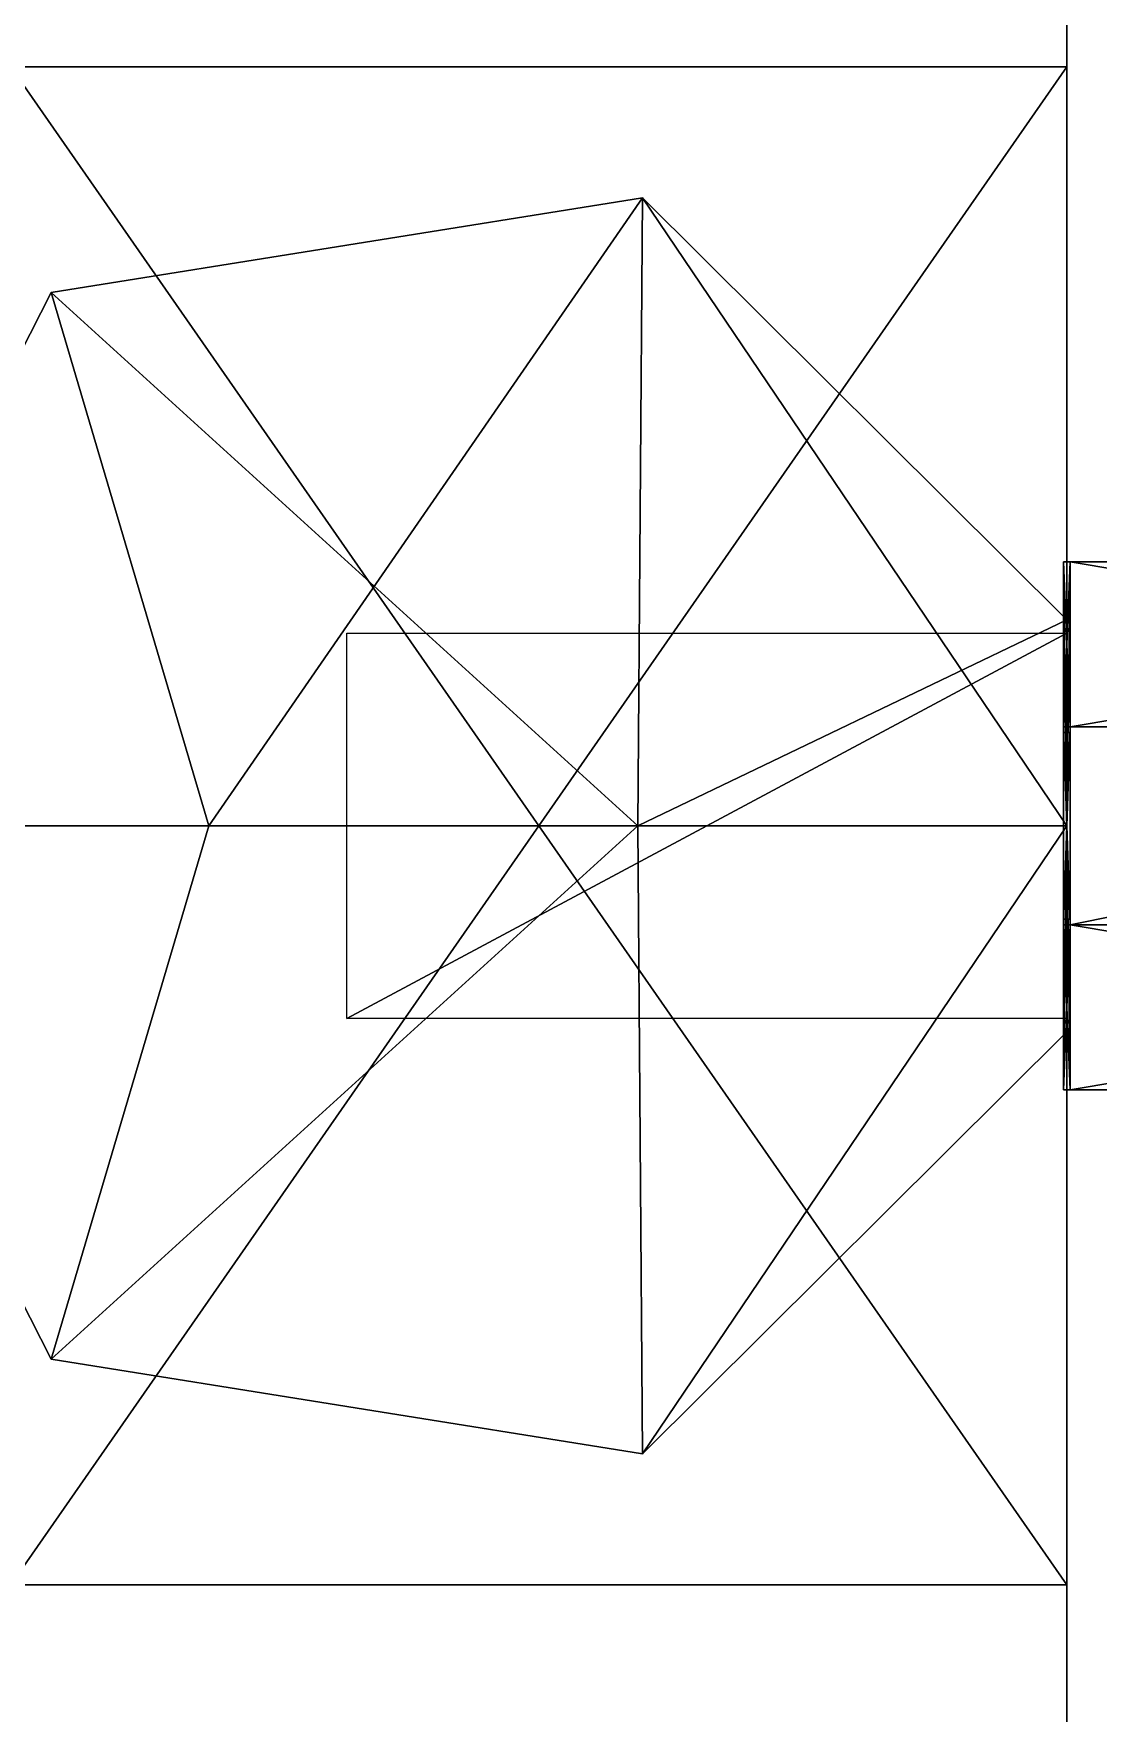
# Model space of a CAD drawing. Extents: x 0 to 2825, y -3457 to 0.
# Drawn here: x 2611.34 to 2627.48, y -2207.05 to -2181.59 of the extents above; entities that cross this region are included whole.
import ezdxf

# ---------------------------------------------------------------- set-up
doc = ezdxf.new("R2010")
doc.units = 0
for name, color, linetype in [('LAYER0', 7, 'CONTINUOUS'), ('LAYER1', 7, 'CONTINUOUS'), ('LAYER209', 7, 'CONTINUOUS'), ('LAYER228', 253, 'CONTINUOUS'), ('LAYER229', 7, 'CONTINUOUS'), ('LAYER323', 139, 'CONTINUOUS'), ('LAYER324', 139, 'CONTINUOUS'), ('LAYER326', 7, 'CONTINUOUS'), ('LAYER329', 7, 'CONTINUOUS'), ('LAYER334', 7, 'CONTINUOUS'), ('LAYER337', 7, 'CONTINUOUS'), ('LAYER338', 254, 'CONTINUOUS'), ('LAYER348', 7, 'CONTINUOUS'), ('LAYER351', 7, 'CONTINUOUS'), ('LAYER352', 254, 'CONTINUOUS'), ('LAYER36', 253, 'CONTINUOUS'), ('LAYER362', 7, 'CONTINUOUS'), ('LAYER365', 7, 'CONTINUOUS'), ('LAYER366', 254, 'CONTINUOUS')]:
    doc.layers.add(name, color=color, linetype=linetype)

msp = doc.modelspace()

# ---------------------------------------------------------------- linework, layer by layer
at = {"layer": 'LAYER0', "invisible_edges": 1}
for points in [[(2825, 0), (0, -3457), (0, 0), (2825, 0)], [(2825, -3457, 5), (0, 0, 5), (0, -3457, 5), (2825, -3457, 5)], [(0, 0, 5), (2825, -3457, 5), (2825, 0, 5), (0, 0, 5)], [(0, -3457), (2825, 0), (2825, -3457), (0, -3457)]]:
    msp.add_3dface(points, dxfattribs=at)
at = {"layer": 'LAYER209', "invisible_edges": 1}
for points in [[(2650.4, -1471, 2182), (2375, -2235, 2182), (2650.4, -2235, 2182), (2650.4, -1471, 2182)], [(2375, -2235, 2182), (2650.4, -1471, 2182), (2375, -1471, 2182), (2375, -2235, 2182)], [(2375, -1471, 2164), (2650.4, -2235, 2164), (2375, -2235, 2164), (2375, -1471, 2164)], [(2650.4, -2235, 2164), (2375, -1471, 2164), (2650.4, -1471, 2164), (2650.4, -2235, 2164)]]:
    msp.add_3dface(points, dxfattribs=at)
at = {"layer": 'LAYER228', "invisible_edges": 1}
for points in [[(2675, -2235, 1799), (2375, -1471, 1799), (2675, -1471, 1799), (2675, -2235, 1799)], [(2375, -1471, 1799), (2675, -2235, 1799), (2375, -2235, 1799), (2375, -1471, 1799)], [(2375, -2235, 1817), (2675, -1471, 1817), (2375, -1471, 1817), (2375, -2235, 1817)], [(2675, -1471, 1817), (2375, -2235, 1817), (2675, -2235, 1817), (2675, -1471, 1817)]]:
    msp.add_3dface(points, dxfattribs=at)
at = {"layer": 'LAYER229', "invisible_edges": 1}
for points in [[(2675, -1471, 2547), (2375, -2235, 2547), (2675, -2235, 2547), (2675, -1471, 2547)], [(2375, -2235, 2547), (2675, -1471, 2547), (2375, -1471, 2547), (2375, -2235, 2547)], [(2375, -1471, 2529), (2675, -2235, 2529), (2375, -2235, 2529), (2375, -1471, 2529)], [(2675, -2235, 2529), (2375, -1471, 2529), (2675, -1471, 2529), (2675, -2235, 2529)]]:
    msp.add_3dface(points, dxfattribs=at)
at = {"layer": 'LAYER323', "invisible_edges": 1}
for points in [[(2675, -1453, 1516), (2475, -2253, 1516), (2675, -2253, 1516), (2675, -1453, 1516)], [(2475, -2253, 1516), (2675, -1453, 1516), (2475, -1453, 1516), (2475, -2253, 1516)], [(2475, -1453, 1498), (2675, -2253, 1498), (2475, -2253, 1498), (2475, -1453, 1498)], [(2675, -2253, 1498), (2475, -1453, 1498), (2675, -1453, 1498), (2675, -2253, 1498)]]:
    msp.add_3dface(points, dxfattribs=at)
at = {"layer": 'LAYER324', "invisible_edges": 1}
for points in [[(2675, -2253, 1780), (2475, -1453, 1780), (2675, -1453, 1780), (2675, -2253, 1780)], [(2475, -1453, 1780), (2675, -2253, 1780), (2475, -2253, 1780), (2475, -1453, 1780)], [(2475, -2253, 1798), (2675, -1453, 1798), (2475, -1453, 1798), (2475, -2253, 1798)], [(2675, -1453, 1798), (2475, -2253, 1798), (2675, -2253, 1798), (2675, -1453, 1798)]]:
    msp.add_3dface(points, dxfattribs=at)
at = {"layer": 'LAYER326', "invisible_edges": 1}
for points in [[(2627, -2132, 85), (2213, -2432, 85), (2213, -2132, 85), (2627, -2132, 85)], [(2213, -2432, 85), (2627, -2132, 85), (2627, -2432, 85), (2213, -2432, 85)], [(2627, -2432, 103), (2213, -2132, 103), (2213, -2432, 103), (2627, -2432, 103)], [(2213, -2132, 103), (2627, -2432, 103), (2627, -2132, 103), (2213, -2132, 103)], [(2627, -2132, 85), (2627, -2432, 103), (2627, -2432, 85), (2627, -2132, 85)], [(2627, -2432, 103), (2627, -2132, 85), (2627, -2132, 103), (2627, -2432, 103)]]:
    msp.add_3dface(points, dxfattribs=at)
at = {"layer": 'LAYER329', "invisible_edges": 1}
for points in [[(2627, -2132, 5), (2627, -2432, 835), (2627, -2132, 835), (2627, -2132, 5)], [(2627, -2432, 835), (2627, -2132, 5), (2627, -2432, 5), (2627, -2432, 835)], [(2627, -2132, 5), (2645, -2432, 5), (2627, -2432, 5), (2627, -2132, 5)], [(2645, -2432, 5), (2627, -2132, 5), (2645, -2132, 5), (2645, -2432, 5)], [(2645, -2132, 835), (2627, -2432, 835), (2645, -2432, 835), (2645, -2132, 835)], [(2627, -2432, 835), (2645, -2132, 835), (2627, -2132, 835), (2627, -2432, 835)]]:
    msp.add_3dface(points, dxfattribs=at)
at = {"layer": 'LAYER334', "invisible_edges": 1}
for points in [[(2213, -2156.6, 268), (2627, -2412, 268), (2627, -2156.6, 268), (2213, -2156.6, 268)], [(2627, -2412, 268), (2213, -2156.6, 268), (2213, -2412, 268), (2627, -2412, 268)], [(2213, -2412, 250), (2627, -2156.6, 250), (2627, -2412, 250), (2213, -2412, 250)], [(2627, -2156.6, 250), (2213, -2412, 250), (2213, -2156.6, 250), (2627, -2156.6, 250)], [(2627, -2156.6, 250), (2627, -2412, 268), (2627, -2412, 250), (2627, -2156.6, 250)], [(2627, -2412, 268), (2627, -2156.6, 250), (2627, -2156.6, 268), (2627, -2412, 268)]]:
    msp.add_3dface(points, dxfattribs=at)
at = {"layer": 'LAYER337'}
for points in [[(2627, -2205.1, 248.01), (2611, -2205.1, 248.01), (2627, -2182.1, 248.01), (2627, -2205.1, 248.01)], [(2627, -2182.1, 248.01), (2611, -2205.1, 248.01), (2611, -2182.1, 248.01), (2627, -2182.1, 248.01)], [(2627, -2205.1, 250), (2611, -2205.1, 250), (2627, -2182.1, 250), (2627, -2205.1, 250)], [(2627, -2182.1, 250), (2611, -2205.1, 250), (2611, -2182.1, 250), (2627, -2182.1, 250)], [(2611, -2182.1, 248.01), (2627, -2182.1, 248.01), (2611, -2182.1, 250), (2611, -2182.1, 248.01)], [(2611, -2182.1, 250), (2627, -2182.1, 248.01), (2627, -2182.1, 250), (2611, -2182.1, 250)], [(2611, -2182.1, 248.01), (2627, -2182.1, 248.01), (2611, -2205.1, 248.01), (2611, -2182.1, 248.01)], [(2611, -2205.1, 248.01), (2627, -2182.1, 248.01), (2627, -2205.1, 248.01), (2611, -2205.1, 248.01)], [(2611, -2182.1, 248.01), (2611, -2182.1, 250), (2627, -2182.1, 248.01), (2611, -2182.1, 248.01)], [(2627, -2182.1, 248.01), (2611, -2182.1, 250), (2627, -2182.1, 250), (2627, -2182.1, 248.01)], [(2611, -2205.1, 250), (2627, -2205.1, 250), (2611, -2182.1, 250), (2611, -2205.1, 250)], [(2611, -2182.1, 250), (2627, -2205.1, 250), (2627, -2182.1, 250), (2611, -2182.1, 250)], [(2627, -2182.1, 248.01), (2627, -2182.1, 250), (2627, -2205.1, 248.01), (2627, -2182.1, 248.01)], [(2627, -2205.1, 248.01), (2627, -2182.1, 250), (2627, -2205.1, 250), (2627, -2205.1, 248.01)], [(2627, -2205.1, 248.01), (2627, -2205.1, 250), (2627, -2182.1, 248.01), (2627, -2205.1, 248.01)], [(2627, -2182.1, 248.01), (2627, -2205.1, 250), (2627, -2182.1, 250), (2627, -2182.1, 248.01)], [(2611.613, -2185.517, 264), (2614, -2193.6, 264), (2620.569, -2184.083, 264), (2611.613, -2185.517, 264)], [(2611.613, -2185.517, 264), (2620.569, -2184.083, 264), (2611.613, -2185.517, 250), (2611.613, -2185.517, 264)], [(2611.613, -2185.517, 250), (2620.569, -2184.083, 264), (2620.569, -2184.083, 250), (2611.613, -2185.517, 250)], [(2620.569, -2184.083, 250), (2620.569, -2184.083, 264), (2611.613, -2185.517, 250), (2620.569, -2184.083, 250)], [(2611.613, -2185.517, 250), (2620.569, -2184.083, 264), (2611.613, -2185.517, 264), (2611.613, -2185.517, 250)], [(2620.5, -2193.6, 264), (2611.613, -2185.517, 264), (2620.569, -2184.083, 264), (2620.5, -2193.6, 264)], [(2620.569, -2184.083, 264), (2614, -2193.6, 264), (2620.5, -2193.6, 264), (2620.569, -2184.083, 264)], [(2620.569, -2184.083, 264), (2620.5, -2193.6, 264), (2627, -2190.478, 264), (2620.569, -2184.083, 264)], [(2620.5, -2193.6, 264), (2620.569, -2184.083, 264), (2627, -2193.6, 264), (2620.5, -2193.6, 264)], [(2620.569, -2184.083, 264), (2627, -2190.478, 264), (2620.569, -2184.083, 250), (2620.569, -2184.083, 264)], [(2620.569, -2184.083, 250), (2627, -2190.478, 264), (2627, -2190.478, 250), (2620.569, -2184.083, 250)], [(2627, -2190.478, 250), (2627, -2190.478, 264), (2620.569, -2184.083, 250), (2627, -2190.478, 250)], [(2620.569, -2184.083, 250), (2627, -2190.478, 264), (2620.569, -2184.083, 264), (2620.569, -2184.083, 250)], [(2627, -2193.6, 264), (2620.569, -2184.083, 264), (2627, -2190.478, 264), (2627, -2193.6, 264)], [(2607.5, -2193.6, 264), (2614, -2193.6, 264), (2611.613, -2185.517, 264), (2607.5, -2193.6, 264)], [(2607.5, -2193.6, 264), (2611.613, -2185.517, 264), (2607.5, -2193.6, 250), (2607.5, -2193.6, 264)], [(2607.5, -2193.6, 250), (2611.613, -2185.517, 264), (2611.613, -2185.517, 250), (2607.5, -2193.6, 250)], [(2611.613, -2185.517, 250), (2611.613, -2185.517, 264), (2607.5, -2193.6, 250), (2611.613, -2185.517, 250)], [(2607.5, -2193.6, 250), (2611.613, -2185.517, 264), (2607.5, -2193.6, 264), (2607.5, -2193.6, 250)], [(2614, -2193.6, 264), (2607.5, -2193.6, 264), (2611.613, -2185.517, 264), (2614, -2193.6, 264)], [(2614, -2193.6, 264), (2611.613, -2185.517, 264), (2620.5, -2193.6, 264), (2614, -2193.6, 264)], [(2627, -2190.478, 264), (2620.5, -2193.6, 264), (2627, -2193.6, 264), (2627, -2190.478, 264)], [(2627, -2196.723, 250), (2627, -2190.478, 250), (2627, -2196.723, 264), (2627, -2196.723, 250)], [(2627, -2196.723, 264), (2627, -2190.478, 250), (2627, -2190.478, 264), (2627, -2196.723, 264)], [(2627, -2196.723, 250), (2627, -2196.723, 264), (2627, -2190.478, 250), (2627, -2196.723, 250)], [(2627, -2190.478, 250), (2627, -2196.723, 264), (2627, -2190.478, 264), (2627, -2190.478, 250)], [(2616.092, -2190.68, 248), (2627, -2190.68, 248), (2616.092, -2196.52, 248), (2616.092, -2190.68, 248)], [(2616.092, -2196.52, 248), (2627, -2190.68, 248), (2627, -2196.52, 248), (2616.092, -2196.52, 248)], [(2607.5, -2193.6, 264), (2611.613, -2201.684, 264), (2614, -2193.6, 264), (2607.5, -2193.6, 264)], [(2607.5, -2193.6, 250), (2611.613, -2201.684, 250), (2607.5, -2193.6, 264), (2607.5, -2193.6, 250)], [(2607.5, -2193.6, 264), (2611.613, -2201.684, 250), (2611.613, -2201.684, 264), (2607.5, -2193.6, 264)], [(2607.5, -2193.6, 250), (2607.5, -2193.6, 264), (2611.613, -2201.684, 250), (2607.5, -2193.6, 250)], [(2611.613, -2201.684, 250), (2607.5, -2193.6, 264), (2611.613, -2201.684, 264), (2611.613, -2201.684, 250)], [(2614, -2193.6, 264), (2607.5, -2193.6, 264), (2611.613, -2201.684, 264), (2614, -2193.6, 264)], [(2614, -2193.6, 264), (2611.613, -2201.684, 264), (2620.5, -2193.6, 264), (2614, -2193.6, 264)], [(2620.5, -2193.6, 264), (2611.613, -2201.684, 264), (2620.569, -2203.118, 264), (2620.5, -2193.6, 264)], [(2614, -2193.6, 264), (2611.613, -2201.684, 264), (2620.5, -2193.6, 264), (2614, -2193.6, 264)], [(2620.5, -2193.6, 264), (2611.613, -2201.684, 264), (2620.569, -2203.118, 264), (2620.5, -2193.6, 264)], [(2620.5, -2193.6, 264), (2620.569, -2203.118, 264), (2627, -2193.6, 264), (2620.5, -2193.6, 264)], [(2620.5, -2193.6, 264), (2620.569, -2203.118, 264), (2627, -2193.6, 264), (2620.5, -2193.6, 264)], [(2627, -2193.6, 264), (2620.569, -2203.118, 264), (2627, -2196.723, 264), (2627, -2193.6, 264)], [(2627, -2193.6, 264), (2620.569, -2203.118, 264), (2627, -2196.723, 264), (2627, -2193.6, 264)], [(2627, -2196.723, 250), (2627, -2196.723, 264), (2620.569, -2203.118, 250), (2627, -2196.723, 250)], [(2620.569, -2203.118, 250), (2627, -2196.723, 264), (2620.569, -2203.118, 264), (2620.569, -2203.118, 250)], [(2620.569, -2203.118, 250), (2620.569, -2203.118, 264), (2627, -2196.723, 250), (2620.569, -2203.118, 250)], [(2627, -2196.723, 250), (2620.569, -2203.118, 264), (2627, -2196.723, 264), (2627, -2196.723, 250)], [(2611.613, -2201.684, 250), (2620.569, -2203.118, 250), (2611.613, -2201.684, 264), (2611.613, -2201.684, 250)], [(2611.613, -2201.684, 264), (2620.569, -2203.118, 250), (2620.569, -2203.118, 264), (2611.613, -2201.684, 264)], [(2611.613, -2201.684, 250), (2611.613, -2201.684, 264), (2620.569, -2203.118, 250), (2611.613, -2201.684, 250)], [(2620.569, -2203.118, 250), (2611.613, -2201.684, 264), (2620.569, -2203.118, 264), (2620.569, -2203.118, 250)], [(2627, -2205.1, 248.01), (2627, -2205.1, 250), (2611, -2205.1, 248.01), (2627, -2205.1, 248.01)], [(2611, -2205.1, 248.01), (2627, -2205.1, 250), (2611, -2205.1, 250), (2611, -2205.1, 248.01)], [(2611, -2205.1, 250), (2611, -2205.1, 248.01), (2627, -2205.1, 250), (2611, -2205.1, 250)], [(2627, -2205.1, 250), (2611, -2205.1, 248.01), (2627, -2205.1, 248.01), (2627, -2205.1, 250)]]:
    msp.add_3dface(points, dxfattribs=at)
at = {"layer": 'LAYER338'}
for points in [[(2627.05, -2192.1, 258.8301), (2627.05, -2189.6, 255.5), (2626.95, -2192.1, 258.8301), (2627.05, -2192.1, 258.8301)], [(2626.95, -2192.1, 258.8301), (2627.05, -2189.6, 255.5), (2626.95, -2189.6, 255.5), (2626.95, -2192.1, 258.8301)], [(2627.05, -2189.6, 255.5), (2627.05, -2192.1, 252.1699), (2626.95, -2189.6, 255.5), (2627.05, -2189.6, 255.5)], [(2626.95, -2189.6, 255.5), (2627.05, -2192.1, 252.1699), (2626.95, -2192.1, 252.1699), (2626.95, -2189.6, 255.5)], [(2626.95, -2189.6, 259.5), (2626.95, -2189.6, 251.5), (2626.95, -2197.6, 259.5), (2626.95, -2189.6, 259.5)], [(2626.95, -2197.6, 259.5), (2626.95, -2189.6, 251.5), (2626.95, -2197.6, 251.5), (2626.95, -2197.6, 259.5)], [(2627.05, -2197.6, 251.5), (2626.95, -2197.6, 251.5), (2627.05, -2189.6, 251.5), (2627.05, -2197.6, 251.5)], [(2627.05, -2189.6, 251.5), (2626.95, -2197.6, 251.5), (2626.95, -2189.6, 251.5), (2627.05, -2189.6, 251.5)], [(2627.05, -2189.6, 259.5), (2626.95, -2189.6, 259.5), (2627.05, -2197.6, 259.5), (2627.05, -2189.6, 259.5)], [(2627.05, -2197.6, 259.5), (2626.95, -2189.6, 259.5), (2626.95, -2197.6, 259.5), (2627.05, -2197.6, 259.5)], [(2626.95, -2189.6, 251.5), (2626.95, -2189.6, 259.5), (2627.05, -2189.6, 251.5), (2626.95, -2189.6, 251.5)], [(2627.05, -2189.6, 251.5), (2626.95, -2189.6, 259.5), (2627.05, -2189.6, 259.5), (2627.05, -2189.6, 251.5)], [(2641.95, -2192.1, 258.8301), (2641.95, -2189.6, 255.5), (2627.05, -2192.1, 258.8301), (2641.95, -2192.1, 258.8301)], [(2627.05, -2192.1, 258.8301), (2641.95, -2189.6, 255.5), (2627.05, -2189.6, 255.5), (2627.05, -2192.1, 258.8301)], [(2641.95, -2189.6, 255.5), (2641.95, -2192.1, 252.1699), (2627.05, -2189.6, 255.5), (2641.95, -2189.6, 255.5)], [(2627.05, -2189.6, 255.5), (2641.95, -2192.1, 252.1699), (2627.05, -2192.1, 252.1699), (2627.05, -2189.6, 255.5)], [(2627.05, -2197.6, 259.5), (2627.05, -2197.6, 251.5), (2627.05, -2189.6, 259.5), (2627.05, -2197.6, 259.5)], [(2627.05, -2189.6, 259.5), (2627.05, -2197.6, 251.5), (2627.05, -2189.6, 251.5), (2627.05, -2189.6, 259.5)], [(2626.95, -2195.1, 258.8301), (2627.05, -2195.1, 258.8301), (2626.95, -2192.1, 258.8301), (2626.95, -2195.1, 258.8301)], [(2626.95, -2192.1, 258.8301), (2627.05, -2195.1, 258.8301), (2627.05, -2192.1, 258.8301), (2626.95, -2192.1, 258.8301)], [(2627.05, -2195.1, 252.1699), (2626.95, -2195.1, 252.1699), (2627.05, -2192.1, 252.1699), (2627.05, -2195.1, 252.1699)], [(2627.05, -2192.1, 252.1699), (2626.95, -2195.1, 252.1699), (2626.95, -2192.1, 252.1699), (2627.05, -2192.1, 252.1699)], [(2627.05, -2192.1, 258.8301), (2627.05, -2195.1, 258.8301), (2641.95, -2192.1, 258.8301), (2627.05, -2192.1, 258.8301)], [(2641.95, -2192.1, 258.8301), (2627.05, -2195.1, 258.8301), (2641.95, -2195.1, 258.8301), (2641.95, -2192.1, 258.8301)], [(2641.95, -2195.1, 252.1699), (2627.05, -2195.1, 252.1699), (2641.95, -2192.1, 252.1699), (2641.95, -2195.1, 252.1699)], [(2641.95, -2192.1, 252.1699), (2627.05, -2195.1, 252.1699), (2627.05, -2192.1, 252.1699), (2641.95, -2192.1, 252.1699)], [(2626.95, -2195.1, 258.8301), (2626.95, -2197.6, 255.5), (2627.05, -2195.1, 258.8301), (2626.95, -2195.1, 258.8301)], [(2627.05, -2195.1, 258.8301), (2626.95, -2197.6, 255.5), (2627.05, -2197.6, 255.5), (2627.05, -2195.1, 258.8301)], [(2626.95, -2197.6, 255.5), (2626.95, -2195.1, 252.1699), (2627.05, -2197.6, 255.5), (2626.95, -2197.6, 255.5)], [(2627.05, -2197.6, 255.5), (2626.95, -2195.1, 252.1699), (2627.05, -2195.1, 252.1699), (2627.05, -2197.6, 255.5)], [(2627.05, -2195.1, 258.8301), (2627.05, -2197.6, 255.5), (2641.95, -2195.1, 258.8301), (2627.05, -2195.1, 258.8301)], [(2641.95, -2195.1, 258.8301), (2627.05, -2197.6, 255.5), (2641.95, -2197.6, 255.5), (2641.95, -2195.1, 258.8301)], [(2627.05, -2197.6, 255.5), (2627.05, -2195.1, 252.1699), (2641.95, -2197.6, 255.5), (2627.05, -2197.6, 255.5)], [(2641.95, -2197.6, 255.5), (2627.05, -2195.1, 252.1699), (2641.95, -2195.1, 252.1699), (2641.95, -2197.6, 255.5)], [(2626.95, -2197.6, 259.5), (2626.95, -2197.6, 251.5), (2627.05, -2197.6, 259.5), (2626.95, -2197.6, 259.5)], [(2627.05, -2197.6, 259.5), (2626.95, -2197.6, 251.5), (2627.05, -2197.6, 251.5), (2627.05, -2197.6, 259.5)]]:
    msp.add_3dface(points, dxfattribs=at)
at = {"layer": 'LAYER348', "invisible_edges": 1}
for points in [[(2213, -2156.6, 451), (2627, -2412, 451), (2627, -2156.6, 451), (2213, -2156.6, 451)], [(2627, -2412, 451), (2213, -2156.6, 451), (2213, -2412, 451), (2627, -2412, 451)], [(2213, -2412, 433), (2627, -2156.6, 433), (2627, -2412, 433), (2213, -2412, 433)], [(2627, -2156.6, 433), (2213, -2412, 433), (2213, -2156.6, 433), (2627, -2156.6, 433)], [(2627, -2156.6, 433), (2627, -2412, 451), (2627, -2412, 433), (2627, -2156.6, 433)], [(2627, -2412, 451), (2627, -2156.6, 433), (2627, -2156.6, 451), (2627, -2412, 451)]]:
    msp.add_3dface(points, dxfattribs=at)
at = {"layer": 'LAYER351'}
for points in [[(2627, -2205.1, 431.01), (2611, -2205.1, 431.01), (2627, -2182.1, 431.01), (2627, -2205.1, 431.01)], [(2627, -2182.1, 431.01), (2611, -2205.1, 431.01), (2611, -2182.1, 431.01), (2627, -2182.1, 431.01)], [(2627, -2205.1, 433), (2611, -2205.1, 433), (2627, -2182.1, 433), (2627, -2205.1, 433)], [(2627, -2182.1, 433), (2611, -2205.1, 433), (2611, -2182.1, 433), (2627, -2182.1, 433)], [(2611, -2182.1, 431.01), (2627, -2182.1, 431.01), (2611, -2182.1, 433), (2611, -2182.1, 431.01)], [(2611, -2182.1, 433), (2627, -2182.1, 431.01), (2627, -2182.1, 433), (2611, -2182.1, 433)], [(2611, -2182.1, 431.01), (2627, -2182.1, 431.01), (2611, -2205.1, 431.01), (2611, -2182.1, 431.01)], [(2611, -2205.1, 431.01), (2627, -2182.1, 431.01), (2627, -2205.1, 431.01), (2611, -2205.1, 431.01)], [(2611, -2182.1, 431.01), (2611, -2182.1, 433), (2627, -2182.1, 431.01), (2611, -2182.1, 431.01)], [(2627, -2182.1, 431.01), (2611, -2182.1, 433), (2627, -2182.1, 433), (2627, -2182.1, 431.01)], [(2611, -2205.1, 433), (2627, -2205.1, 433), (2611, -2182.1, 433), (2611, -2205.1, 433)], [(2611, -2182.1, 433), (2627, -2205.1, 433), (2627, -2182.1, 433), (2611, -2182.1, 433)], [(2627, -2182.1, 431.01), (2627, -2182.1, 433), (2627, -2205.1, 431.01), (2627, -2182.1, 431.01)], [(2627, -2205.1, 431.01), (2627, -2182.1, 433), (2627, -2205.1, 433), (2627, -2205.1, 431.01)], [(2627, -2205.1, 431.01), (2627, -2205.1, 433), (2627, -2182.1, 431.01), (2627, -2205.1, 431.01)], [(2627, -2182.1, 431.01), (2627, -2205.1, 433), (2627, -2182.1, 433), (2627, -2182.1, 431.01)], [(2611.613, -2185.517, 447), (2614, -2193.6, 447), (2620.569, -2184.083, 447), (2611.613, -2185.517, 447)], [(2611.613, -2185.517, 447), (2620.569, -2184.083, 447), (2611.613, -2185.517, 433), (2611.613, -2185.517, 447)], [(2611.613, -2185.517, 433), (2620.569, -2184.083, 447), (2620.569, -2184.083, 433), (2611.613, -2185.517, 433)], [(2620.569, -2184.083, 433), (2620.569, -2184.083, 447), (2611.613, -2185.517, 433), (2620.569, -2184.083, 433)], [(2611.613, -2185.517, 433), (2620.569, -2184.083, 447), (2611.613, -2185.517, 447), (2611.613, -2185.517, 433)], [(2620.5, -2193.6, 447), (2611.613, -2185.517, 447), (2620.569, -2184.083, 447), (2620.5, -2193.6, 447)], [(2620.569, -2184.083, 447), (2614, -2193.6, 447), (2620.5, -2193.6, 447), (2620.569, -2184.083, 447)], [(2620.569, -2184.083, 447), (2620.5, -2193.6, 447), (2627, -2190.478, 447), (2620.569, -2184.083, 447)], [(2620.5, -2193.6, 447), (2620.569, -2184.083, 447), (2627, -2193.6, 447), (2620.5, -2193.6, 447)], [(2620.569, -2184.083, 447), (2627, -2190.478, 447), (2620.569, -2184.083, 433), (2620.569, -2184.083, 447)], [(2620.569, -2184.083, 433), (2627, -2190.478, 447), (2627, -2190.478, 433), (2620.569, -2184.083, 433)], [(2627, -2190.478, 433), (2627, -2190.478, 447), (2620.569, -2184.083, 433), (2627, -2190.478, 433)], [(2620.569, -2184.083, 433), (2627, -2190.478, 447), (2620.569, -2184.083, 447), (2620.569, -2184.083, 433)], [(2627, -2193.6, 447), (2620.569, -2184.083, 447), (2627, -2190.478, 447), (2627, -2193.6, 447)], [(2607.5, -2193.6, 447), (2614, -2193.6, 447), (2611.613, -2185.517, 447), (2607.5, -2193.6, 447)], [(2607.5, -2193.6, 447), (2611.613, -2185.517, 447), (2607.5, -2193.6, 433), (2607.5, -2193.6, 447)], [(2607.5, -2193.6, 433), (2611.613, -2185.517, 447), (2611.613, -2185.517, 433), (2607.5, -2193.6, 433)], [(2611.613, -2185.517, 433), (2611.613, -2185.517, 447), (2607.5, -2193.6, 433), (2611.613, -2185.517, 433)], [(2607.5, -2193.6, 433), (2611.613, -2185.517, 447), (2607.5, -2193.6, 447), (2607.5, -2193.6, 433)], [(2614, -2193.6, 447), (2607.5, -2193.6, 447), (2611.613, -2185.517, 447), (2614, -2193.6, 447)], [(2614, -2193.6, 447), (2611.613, -2185.517, 447), (2620.5, -2193.6, 447), (2614, -2193.6, 447)], [(2627, -2190.478, 447), (2620.5, -2193.6, 447), (2627, -2193.6, 447), (2627, -2190.478, 447)], [(2627, -2196.723, 433), (2627, -2190.478, 433), (2627, -2196.723, 447), (2627, -2196.723, 433)], [(2627, -2196.723, 447), (2627, -2190.478, 433), (2627, -2190.478, 447), (2627, -2196.723, 447)], [(2627, -2196.723, 433), (2627, -2196.723, 447), (2627, -2190.478, 433), (2627, -2196.723, 433)], [(2627, -2190.478, 433), (2627, -2196.723, 447), (2627, -2190.478, 447), (2627, -2190.478, 433)], [(2616.092, -2190.68, 431), (2627, -2190.68, 431), (2616.092, -2196.52, 431), (2616.092, -2190.68, 431)], [(2616.092, -2196.52, 431), (2627, -2190.68, 431), (2627, -2196.52, 431), (2616.092, -2196.52, 431)], [(2607.5, -2193.6, 447), (2611.613, -2201.684, 447), (2614, -2193.6, 447), (2607.5, -2193.6, 447)], [(2607.5, -2193.6, 433), (2611.613, -2201.684, 433), (2607.5, -2193.6, 447), (2607.5, -2193.6, 433)], [(2607.5, -2193.6, 447), (2611.613, -2201.684, 433), (2611.613, -2201.684, 447), (2607.5, -2193.6, 447)], [(2607.5, -2193.6, 433), (2607.5, -2193.6, 447), (2611.613, -2201.684, 433), (2607.5, -2193.6, 433)], [(2611.613, -2201.684, 433), (2607.5, -2193.6, 447), (2611.613, -2201.684, 447), (2611.613, -2201.684, 433)], [(2614, -2193.6, 447), (2607.5, -2193.6, 447), (2611.613, -2201.684, 447), (2614, -2193.6, 447)], [(2614, -2193.6, 447), (2611.613, -2201.684, 447), (2620.5, -2193.6, 447), (2614, -2193.6, 447)], [(2620.5, -2193.6, 447), (2611.613, -2201.684, 447), (2620.569, -2203.118, 447), (2620.5, -2193.6, 447)], [(2614, -2193.6, 447), (2611.613, -2201.684, 447), (2620.5, -2193.6, 447), (2614, -2193.6, 447)], [(2620.5, -2193.6, 447), (2611.613, -2201.684, 447), (2620.569, -2203.118, 447), (2620.5, -2193.6, 447)], [(2620.5, -2193.6, 447), (2620.569, -2203.118, 447), (2627, -2193.6, 447), (2620.5, -2193.6, 447)], [(2620.5, -2193.6, 447), (2620.569, -2203.118, 447), (2627, -2193.6, 447), (2620.5, -2193.6, 447)], [(2627, -2193.6, 447), (2620.569, -2203.118, 447), (2627, -2196.723, 447), (2627, -2193.6, 447)], [(2627, -2193.6, 447), (2620.569, -2203.118, 447), (2627, -2196.723, 447), (2627, -2193.6, 447)], [(2627, -2196.723, 433), (2627, -2196.723, 447), (2620.569, -2203.118, 433), (2627, -2196.723, 433)], [(2620.569, -2203.118, 433), (2627, -2196.723, 447), (2620.569, -2203.118, 447), (2620.569, -2203.118, 433)], [(2620.569, -2203.118, 433), (2620.569, -2203.118, 447), (2627, -2196.723, 433), (2620.569, -2203.118, 433)], [(2627, -2196.723, 433), (2620.569, -2203.118, 447), (2627, -2196.723, 447), (2627, -2196.723, 433)], [(2611.613, -2201.684, 433), (2620.569, -2203.118, 433), (2611.613, -2201.684, 447), (2611.613, -2201.684, 433)], [(2611.613, -2201.684, 447), (2620.569, -2203.118, 433), (2620.569, -2203.118, 447), (2611.613, -2201.684, 447)], [(2611.613, -2201.684, 433), (2611.613, -2201.684, 447), (2620.569, -2203.118, 433), (2611.613, -2201.684, 433)], [(2620.569, -2203.118, 433), (2611.613, -2201.684, 447), (2620.569, -2203.118, 447), (2620.569, -2203.118, 433)], [(2627, -2205.1, 431.01), (2627, -2205.1, 433), (2611, -2205.1, 431.01), (2627, -2205.1, 431.01)], [(2611, -2205.1, 431.01), (2627, -2205.1, 433), (2611, -2205.1, 433), (2611, -2205.1, 431.01)], [(2611, -2205.1, 433), (2611, -2205.1, 431.01), (2627, -2205.1, 433), (2611, -2205.1, 433)], [(2627, -2205.1, 433), (2611, -2205.1, 431.01), (2627, -2205.1, 431.01), (2627, -2205.1, 433)]]:
    msp.add_3dface(points, dxfattribs=at)
at = {"layer": 'LAYER352'}
for points in [[(2627.05, -2192.1, 441.8301), (2627.05, -2189.6, 438.5), (2626.95, -2192.1, 441.8301), (2627.05, -2192.1, 441.8301)], [(2626.95, -2192.1, 441.8301), (2627.05, -2189.6, 438.5), (2626.95, -2189.6, 438.5), (2626.95, -2192.1, 441.8301)], [(2627.05, -2189.6, 438.5), (2627.05, -2192.1, 435.1699), (2626.95, -2189.6, 438.5), (2627.05, -2189.6, 438.5)], [(2626.95, -2189.6, 438.5), (2627.05, -2192.1, 435.1699), (2626.95, -2192.1, 435.1699), (2626.95, -2189.6, 438.5)], [(2626.95, -2189.6, 442.5), (2626.95, -2189.6, 434.5), (2626.95, -2197.6, 442.5), (2626.95, -2189.6, 442.5)], [(2626.95, -2197.6, 442.5), (2626.95, -2189.6, 434.5), (2626.95, -2197.6, 434.5), (2626.95, -2197.6, 442.5)], [(2627.05, -2197.6, 434.5), (2626.95, -2197.6, 434.5), (2627.05, -2189.6, 434.5), (2627.05, -2197.6, 434.5)], [(2627.05, -2189.6, 434.5), (2626.95, -2197.6, 434.5), (2626.95, -2189.6, 434.5), (2627.05, -2189.6, 434.5)], [(2627.05, -2189.6, 442.5), (2626.95, -2189.6, 442.5), (2627.05, -2197.6, 442.5), (2627.05, -2189.6, 442.5)], [(2627.05, -2197.6, 442.5), (2626.95, -2189.6, 442.5), (2626.95, -2197.6, 442.5), (2627.05, -2197.6, 442.5)], [(2626.95, -2189.6, 434.5), (2626.95, -2189.6, 442.5), (2627.05, -2189.6, 434.5), (2626.95, -2189.6, 434.5)], [(2627.05, -2189.6, 434.5), (2626.95, -2189.6, 442.5), (2627.05, -2189.6, 442.5), (2627.05, -2189.6, 434.5)], [(2641.95, -2192.1, 441.8301), (2641.95, -2189.6, 438.5), (2627.05, -2192.1, 441.8301), (2641.95, -2192.1, 441.8301)], [(2627.05, -2192.1, 441.8301), (2641.95, -2189.6, 438.5), (2627.05, -2189.6, 438.5), (2627.05, -2192.1, 441.8301)], [(2641.95, -2189.6, 438.5), (2641.95, -2192.1, 435.1699), (2627.05, -2189.6, 438.5), (2641.95, -2189.6, 438.5)], [(2627.05, -2189.6, 438.5), (2641.95, -2192.1, 435.1699), (2627.05, -2192.1, 435.1699), (2627.05, -2189.6, 438.5)], [(2627.05, -2197.6, 442.5), (2627.05, -2197.6, 434.5), (2627.05, -2189.6, 442.5), (2627.05, -2197.6, 442.5)], [(2627.05, -2189.6, 442.5), (2627.05, -2197.6, 434.5), (2627.05, -2189.6, 434.5), (2627.05, -2189.6, 442.5)], [(2626.95, -2195.1, 441.8301), (2627.05, -2195.1, 441.8301), (2626.95, -2192.1, 441.8301), (2626.95, -2195.1, 441.8301)], [(2626.95, -2192.1, 441.8301), (2627.05, -2195.1, 441.8301), (2627.05, -2192.1, 441.8301), (2626.95, -2192.1, 441.8301)], [(2627.05, -2195.1, 435.1699), (2626.95, -2195.1, 435.1699), (2627.05, -2192.1, 435.1699), (2627.05, -2195.1, 435.1699)], [(2627.05, -2192.1, 435.1699), (2626.95, -2195.1, 435.1699), (2626.95, -2192.1, 435.1699), (2627.05, -2192.1, 435.1699)], [(2627.05, -2192.1, 441.8301), (2627.05, -2195.1, 441.8301), (2641.95, -2192.1, 441.8301), (2627.05, -2192.1, 441.8301)], [(2641.95, -2192.1, 441.8301), (2627.05, -2195.1, 441.8301), (2641.95, -2195.1, 441.8301), (2641.95, -2192.1, 441.8301)], [(2641.95, -2195.1, 435.1699), (2627.05, -2195.1, 435.1699), (2641.95, -2192.1, 435.1699), (2641.95, -2195.1, 435.1699)], [(2641.95, -2192.1, 435.1699), (2627.05, -2195.1, 435.1699), (2627.05, -2192.1, 435.1699), (2641.95, -2192.1, 435.1699)], [(2626.95, -2195.1, 441.8301), (2626.95, -2197.6, 438.5), (2627.05, -2195.1, 441.8301), (2626.95, -2195.1, 441.8301)], [(2627.05, -2195.1, 441.8301), (2626.95, -2197.6, 438.5), (2627.05, -2197.6, 438.5), (2627.05, -2195.1, 441.8301)], [(2626.95, -2197.6, 438.5), (2626.95, -2195.1, 435.1699), (2627.05, -2197.6, 438.5), (2626.95, -2197.6, 438.5)], [(2627.05, -2197.6, 438.5), (2626.95, -2195.1, 435.1699), (2627.05, -2195.1, 435.1699), (2627.05, -2197.6, 438.5)], [(2627.05, -2195.1, 441.8301), (2627.05, -2197.6, 438.5), (2641.95, -2195.1, 441.8301), (2627.05, -2195.1, 441.8301)], [(2641.95, -2195.1, 441.8301), (2627.05, -2197.6, 438.5), (2641.95, -2197.6, 438.5), (2641.95, -2195.1, 441.8301)], [(2627.05, -2197.6, 438.5), (2627.05, -2195.1, 435.1699), (2641.95, -2197.6, 438.5), (2627.05, -2197.6, 438.5)], [(2641.95, -2197.6, 438.5), (2627.05, -2195.1, 435.1699), (2641.95, -2195.1, 435.1699), (2641.95, -2197.6, 438.5)], [(2626.95, -2197.6, 442.5), (2626.95, -2197.6, 434.5), (2627.05, -2197.6, 442.5), (2626.95, -2197.6, 442.5)], [(2627.05, -2197.6, 442.5), (2626.95, -2197.6, 434.5), (2627.05, -2197.6, 434.5), (2627.05, -2197.6, 442.5)]]:
    msp.add_3dface(points, dxfattribs=at)
at = {"layer": 'LAYER36', "invisible_edges": 1}
for points in [[(2675, -2452, 835), (2175, -150, 835), (2675, -150, 835), (2675, -2452, 835)], [(2175, -150, 835), (2675, -2452, 835), (2175, -2452, 835), (2175, -150, 835)], [(2175, -2452, 853), (2675, -150, 853), (2175, -150, 853), (2175, -2452, 853)], [(2675, -150, 853), (2175, -2452, 853), (2675, -2452, 853), (2675, -150, 853)]]:
    msp.add_3dface(points, dxfattribs=at)
at = {"layer": 'LAYER362', "invisible_edges": 1}
for points in [[(2213, -2156.6, 634), (2627, -2412, 634), (2627, -2156.6, 634), (2213, -2156.6, 634)], [(2627, -2412, 634), (2213, -2156.6, 634), (2213, -2412, 634), (2627, -2412, 634)], [(2213, -2412, 616), (2627, -2156.6, 616), (2627, -2412, 616), (2213, -2412, 616)], [(2627, -2156.6, 616), (2213, -2412, 616), (2213, -2156.6, 616), (2627, -2156.6, 616)], [(2627, -2156.6, 616), (2627, -2412, 634), (2627, -2412, 616), (2627, -2156.6, 616)], [(2627, -2412, 634), (2627, -2156.6, 616), (2627, -2156.6, 634), (2627, -2412, 634)]]:
    msp.add_3dface(points, dxfattribs=at)
at = {"layer": 'LAYER365'}
for points in [[(2627, -2205.1, 614.01), (2611, -2205.1, 614.01), (2627, -2182.1, 614.01), (2627, -2205.1, 614.01)], [(2627, -2182.1, 614.01), (2611, -2205.1, 614.01), (2611, -2182.1, 614.01), (2627, -2182.1, 614.01)], [(2627, -2205.1, 616), (2611, -2205.1, 616), (2627, -2182.1, 616), (2627, -2205.1, 616)], [(2627, -2182.1, 616), (2611, -2205.1, 616), (2611, -2182.1, 616), (2627, -2182.1, 616)], [(2611, -2182.1, 614.01), (2627, -2182.1, 614.01), (2611, -2182.1, 616), (2611, -2182.1, 614.01)], [(2611, -2182.1, 616), (2627, -2182.1, 614.01), (2627, -2182.1, 616), (2611, -2182.1, 616)], [(2611, -2182.1, 614.01), (2627, -2182.1, 614.01), (2611, -2205.1, 614.01), (2611, -2182.1, 614.01)], [(2611, -2205.1, 614.01), (2627, -2182.1, 614.01), (2627, -2205.1, 614.01), (2611, -2205.1, 614.01)], [(2611, -2182.1, 614.01), (2611, -2182.1, 616), (2627, -2182.1, 614.01), (2611, -2182.1, 614.01)], [(2627, -2182.1, 614.01), (2611, -2182.1, 616), (2627, -2182.1, 616), (2627, -2182.1, 614.01)], [(2611, -2205.1, 616), (2627, -2205.1, 616), (2611, -2182.1, 616), (2611, -2205.1, 616)], [(2611, -2182.1, 616), (2627, -2205.1, 616), (2627, -2182.1, 616), (2611, -2182.1, 616)], [(2627, -2182.1, 614.01), (2627, -2182.1, 616), (2627, -2205.1, 614.01), (2627, -2182.1, 614.01)], [(2627, -2205.1, 614.01), (2627, -2182.1, 616), (2627, -2205.1, 616), (2627, -2205.1, 614.01)], [(2627, -2205.1, 614.01), (2627, -2205.1, 616), (2627, -2182.1, 614.01), (2627, -2205.1, 614.01)], [(2627, -2182.1, 614.01), (2627, -2205.1, 616), (2627, -2182.1, 616), (2627, -2182.1, 614.01)], [(2611.613, -2185.517, 630), (2614, -2193.6, 630), (2620.569, -2184.083, 630), (2611.613, -2185.517, 630)], [(2611.613, -2185.517, 630), (2620.569, -2184.083, 630), (2611.613, -2185.517, 616), (2611.613, -2185.517, 630)], [(2611.613, -2185.517, 616), (2620.569, -2184.083, 630), (2620.569, -2184.083, 616), (2611.613, -2185.517, 616)], [(2620.569, -2184.083, 616), (2620.569, -2184.083, 630), (2611.613, -2185.517, 616), (2620.569, -2184.083, 616)], [(2611.613, -2185.517, 616), (2620.569, -2184.083, 630), (2611.613, -2185.517, 630), (2611.613, -2185.517, 616)], [(2620.5, -2193.6, 630), (2611.613, -2185.517, 630), (2620.569, -2184.083, 630), (2620.5, -2193.6, 630)], [(2620.569, -2184.083, 630), (2614, -2193.6, 630), (2620.5, -2193.6, 630), (2620.569, -2184.083, 630)], [(2620.569, -2184.083, 630), (2620.5, -2193.6, 630), (2627, -2190.478, 630), (2620.569, -2184.083, 630)], [(2620.5, -2193.6, 630), (2620.569, -2184.083, 630), (2627, -2193.6, 630), (2620.5, -2193.6, 630)], [(2620.569, -2184.083, 630), (2627, -2190.478, 630), (2620.569, -2184.083, 616), (2620.569, -2184.083, 630)], [(2620.569, -2184.083, 616), (2627, -2190.478, 630), (2627, -2190.478, 616), (2620.569, -2184.083, 616)], [(2627, -2190.478, 616), (2627, -2190.478, 630), (2620.569, -2184.083, 616), (2627, -2190.478, 616)], [(2620.569, -2184.083, 616), (2627, -2190.478, 630), (2620.569, -2184.083, 630), (2620.569, -2184.083, 616)], [(2627, -2193.6, 630), (2620.569, -2184.083, 630), (2627, -2190.478, 630), (2627, -2193.6, 630)], [(2607.5, -2193.6, 630), (2614, -2193.6, 630), (2611.613, -2185.517, 630), (2607.5, -2193.6, 630)], [(2607.5, -2193.6, 630), (2611.613, -2185.517, 630), (2607.5, -2193.6, 616), (2607.5, -2193.6, 630)], [(2607.5, -2193.6, 616), (2611.613, -2185.517, 630), (2611.613, -2185.517, 616), (2607.5, -2193.6, 616)], [(2611.613, -2185.517, 616), (2611.613, -2185.517, 630), (2607.5, -2193.6, 616), (2611.613, -2185.517, 616)], [(2607.5, -2193.6, 616), (2611.613, -2185.517, 630), (2607.5, -2193.6, 630), (2607.5, -2193.6, 616)], [(2614, -2193.6, 630), (2607.5, -2193.6, 630), (2611.613, -2185.517, 630), (2614, -2193.6, 630)], [(2614, -2193.6, 630), (2611.613, -2185.517, 630), (2620.5, -2193.6, 630), (2614, -2193.6, 630)], [(2627, -2190.478, 630), (2620.5, -2193.6, 630), (2627, -2193.6, 630), (2627, -2190.478, 630)], [(2627, -2196.723, 616), (2627, -2190.478, 616), (2627, -2196.723, 630), (2627, -2196.723, 616)], [(2627, -2196.723, 630), (2627, -2190.478, 616), (2627, -2190.478, 630), (2627, -2196.723, 630)], [(2627, -2196.723, 616), (2627, -2196.723, 630), (2627, -2190.478, 616), (2627, -2196.723, 616)], [(2627, -2190.478, 616), (2627, -2196.723, 630), (2627, -2190.478, 630), (2627, -2190.478, 616)], [(2616.092, -2190.68, 614), (2627, -2190.68, 614), (2616.092, -2196.52, 614), (2616.092, -2190.68, 614)], [(2616.092, -2196.52, 614), (2627, -2190.68, 614), (2627, -2196.52, 614), (2616.092, -2196.52, 614)], [(2607.5, -2193.6, 630), (2611.613, -2201.684, 630), (2614, -2193.6, 630), (2607.5, -2193.6, 630)], [(2607.5, -2193.6, 616), (2611.613, -2201.684, 616), (2607.5, -2193.6, 630), (2607.5, -2193.6, 616)], [(2607.5, -2193.6, 630), (2611.613, -2201.684, 616), (2611.613, -2201.684, 630), (2607.5, -2193.6, 630)], [(2607.5, -2193.6, 616), (2607.5, -2193.6, 630), (2611.613, -2201.684, 616), (2607.5, -2193.6, 616)], [(2611.613, -2201.684, 616), (2607.5, -2193.6, 630), (2611.613, -2201.684, 630), (2611.613, -2201.684, 616)], [(2614, -2193.6, 630), (2607.5, -2193.6, 630), (2611.613, -2201.684, 630), (2614, -2193.6, 630)], [(2614, -2193.6, 630), (2611.613, -2201.684, 630), (2620.5, -2193.6, 630), (2614, -2193.6, 630)], [(2620.5, -2193.6, 630), (2611.613, -2201.684, 630), (2620.569, -2203.118, 630), (2620.5, -2193.6, 630)], [(2614, -2193.6, 630), (2611.613, -2201.684, 630), (2620.5, -2193.6, 630), (2614, -2193.6, 630)], [(2620.5, -2193.6, 630), (2611.613, -2201.684, 630), (2620.569, -2203.118, 630), (2620.5, -2193.6, 630)], [(2620.5, -2193.6, 630), (2620.569, -2203.118, 630), (2627, -2193.6, 630), (2620.5, -2193.6, 630)], [(2620.5, -2193.6, 630), (2620.569, -2203.118, 630), (2627, -2193.6, 630), (2620.5, -2193.6, 630)], [(2627, -2193.6, 630), (2620.569, -2203.118, 630), (2627, -2196.723, 630), (2627, -2193.6, 630)], [(2627, -2193.6, 630), (2620.569, -2203.118, 630), (2627, -2196.723, 630), (2627, -2193.6, 630)], [(2627, -2196.723, 616), (2627, -2196.723, 630), (2620.569, -2203.118, 616), (2627, -2196.723, 616)], [(2620.569, -2203.118, 616), (2627, -2196.723, 630), (2620.569, -2203.118, 630), (2620.569, -2203.118, 616)], [(2620.569, -2203.118, 616), (2620.569, -2203.118, 630), (2627, -2196.723, 616), (2620.569, -2203.118, 616)], [(2627, -2196.723, 616), (2620.569, -2203.118, 630), (2627, -2196.723, 630), (2627, -2196.723, 616)], [(2611.613, -2201.684, 616), (2620.569, -2203.118, 616), (2611.613, -2201.684, 630), (2611.613, -2201.684, 616)], [(2611.613, -2201.684, 630), (2620.569, -2203.118, 616), (2620.569, -2203.118, 630), (2611.613, -2201.684, 630)], [(2611.613, -2201.684, 616), (2611.613, -2201.684, 630), (2620.569, -2203.118, 616), (2611.613, -2201.684, 616)], [(2620.569, -2203.118, 616), (2611.613, -2201.684, 630), (2620.569, -2203.118, 630), (2620.569, -2203.118, 616)], [(2627, -2205.1, 614.01), (2627, -2205.1, 616), (2611, -2205.1, 614.01), (2627, -2205.1, 614.01)], [(2611, -2205.1, 614.01), (2627, -2205.1, 616), (2611, -2205.1, 616), (2611, -2205.1, 614.01)], [(2611, -2205.1, 616), (2611, -2205.1, 614.01), (2627, -2205.1, 616), (2611, -2205.1, 616)], [(2627, -2205.1, 616), (2611, -2205.1, 614.01), (2627, -2205.1, 614.01), (2627, -2205.1, 616)]]:
    msp.add_3dface(points, dxfattribs=at)
at = {"layer": 'LAYER366'}
for points in [[(2627.05, -2192.1, 624.8301), (2627.05, -2189.6, 621.5), (2626.95, -2192.1, 624.8301), (2627.05, -2192.1, 624.8301)], [(2626.95, -2192.1, 624.8301), (2627.05, -2189.6, 621.5), (2626.95, -2189.6, 621.5), (2626.95, -2192.1, 624.8301)], [(2627.05, -2189.6, 621.5), (2627.05, -2192.1, 618.1699), (2626.95, -2189.6, 621.5), (2627.05, -2189.6, 621.5)], [(2626.95, -2189.6, 621.5), (2627.05, -2192.1, 618.1699), (2626.95, -2192.1, 618.1699), (2626.95, -2189.6, 621.5)], [(2626.95, -2189.6, 625.5), (2626.95, -2189.6, 617.5), (2626.95, -2197.6, 625.5), (2626.95, -2189.6, 625.5)], [(2626.95, -2197.6, 625.5), (2626.95, -2189.6, 617.5), (2626.95, -2197.6, 617.5), (2626.95, -2197.6, 625.5)], [(2627.05, -2197.6, 617.5), (2626.95, -2197.6, 617.5), (2627.05, -2189.6, 617.5), (2627.05, -2197.6, 617.5)], [(2627.05, -2189.6, 617.5), (2626.95, -2197.6, 617.5), (2626.95, -2189.6, 617.5), (2627.05, -2189.6, 617.5)], [(2627.05, -2189.6, 625.5), (2626.95, -2189.6, 625.5), (2627.05, -2197.6, 625.5), (2627.05, -2189.6, 625.5)], [(2627.05, -2197.6, 625.5), (2626.95, -2189.6, 625.5), (2626.95, -2197.6, 625.5), (2627.05, -2197.6, 625.5)], [(2626.95, -2189.6, 617.5), (2626.95, -2189.6, 625.5), (2627.05, -2189.6, 617.5), (2626.95, -2189.6, 617.5)], [(2627.05, -2189.6, 617.5), (2626.95, -2189.6, 625.5), (2627.05, -2189.6, 625.5), (2627.05, -2189.6, 617.5)], [(2641.95, -2192.1, 624.8301), (2641.95, -2189.6, 621.5), (2627.05, -2192.1, 624.8301), (2641.95, -2192.1, 624.8301)], [(2627.05, -2192.1, 624.8301), (2641.95, -2189.6, 621.5), (2627.05, -2189.6, 621.5), (2627.05, -2192.1, 624.8301)], [(2641.95, -2189.6, 621.5), (2641.95, -2192.1, 618.1699), (2627.05, -2189.6, 621.5), (2641.95, -2189.6, 621.5)], [(2627.05, -2189.6, 621.5), (2641.95, -2192.1, 618.1699), (2627.05, -2192.1, 618.1699), (2627.05, -2189.6, 621.5)], [(2627.05, -2197.6, 625.5), (2627.05, -2197.6, 617.5), (2627.05, -2189.6, 625.5), (2627.05, -2197.6, 625.5)], [(2627.05, -2189.6, 625.5), (2627.05, -2197.6, 617.5), (2627.05, -2189.6, 617.5), (2627.05, -2189.6, 625.5)], [(2626.95, -2195.1, 624.8301), (2627.05, -2195.1, 624.8301), (2626.95, -2192.1, 624.8301), (2626.95, -2195.1, 624.8301)], [(2626.95, -2192.1, 624.8301), (2627.05, -2195.1, 624.8301), (2627.05, -2192.1, 624.8301), (2626.95, -2192.1, 624.8301)], [(2627.05, -2195.1, 618.1699), (2626.95, -2195.1, 618.1699), (2627.05, -2192.1, 618.1699), (2627.05, -2195.1, 618.1699)], [(2627.05, -2192.1, 618.1699), (2626.95, -2195.1, 618.1699), (2626.95, -2192.1, 618.1699), (2627.05, -2192.1, 618.1699)], [(2627.05, -2192.1, 624.8301), (2627.05, -2195.1, 624.8301), (2641.95, -2192.1, 624.8301), (2627.05, -2192.1, 624.8301)], [(2641.95, -2192.1, 624.8301), (2627.05, -2195.1, 624.8301), (2641.95, -2195.1, 624.8301), (2641.95, -2192.1, 624.8301)], [(2641.95, -2195.1, 618.1699), (2627.05, -2195.1, 618.1699), (2641.95, -2192.1, 618.1699), (2641.95, -2195.1, 618.1699)], [(2641.95, -2192.1, 618.1699), (2627.05, -2195.1, 618.1699), (2627.05, -2192.1, 618.1699), (2641.95, -2192.1, 618.1699)], [(2626.95, -2195.1, 624.8301), (2626.95, -2197.6, 621.5), (2627.05, -2195.1, 624.8301), (2626.95, -2195.1, 624.8301)], [(2627.05, -2195.1, 624.8301), (2626.95, -2197.6, 621.5), (2627.05, -2197.6, 621.5), (2627.05, -2195.1, 624.8301)], [(2626.95, -2197.6, 621.5), (2626.95, -2195.1, 618.1699), (2627.05, -2197.6, 621.5), (2626.95, -2197.6, 621.5)], [(2627.05, -2197.6, 621.5), (2626.95, -2195.1, 618.1699), (2627.05, -2195.1, 618.1699), (2627.05, -2197.6, 621.5)], [(2627.05, -2195.1, 624.8301), (2627.05, -2197.6, 621.5), (2641.95, -2195.1, 624.8301), (2627.05, -2195.1, 624.8301)], [(2641.95, -2195.1, 624.8301), (2627.05, -2197.6, 621.5), (2641.95, -2197.6, 621.5), (2641.95, -2195.1, 624.8301)], [(2627.05, -2197.6, 621.5), (2627.05, -2195.1, 618.1699), (2641.95, -2197.6, 621.5), (2627.05, -2197.6, 621.5)], [(2641.95, -2197.6, 621.5), (2627.05, -2195.1, 618.1699), (2641.95, -2195.1, 618.1699), (2641.95, -2197.6, 621.5)], [(2626.95, -2197.6, 625.5), (2626.95, -2197.6, 617.5), (2627.05, -2197.6, 625.5), (2626.95, -2197.6, 625.5)], [(2627.05, -2197.6, 625.5), (2626.95, -2197.6, 617.5), (2627.05, -2197.6, 617.5), (2627.05, -2197.6, 625.5)]]:
    msp.add_3dface(points, dxfattribs=at)

# ---------------------------------------------------------------- meshes
at = {"layer": 'LAYER1'}
mesh = msp.add_polymesh((5, 2), dxfattribs=at)
for k, corner in enumerate([(2675, -150, 2599), (150, -150, 2599), (2675, -3307, 2599), (2675, -150, 2599), (150, -3307, 2599), (2675, -3307, 2599), (150, -150, 2599), (150, -3307, 2599), (0, 0, 2599), (0, -3457, 2599)]):
    mesh.set_mesh_vertex(divmod(k, 2), corner)

doc.saveas('drawing.dxf')
